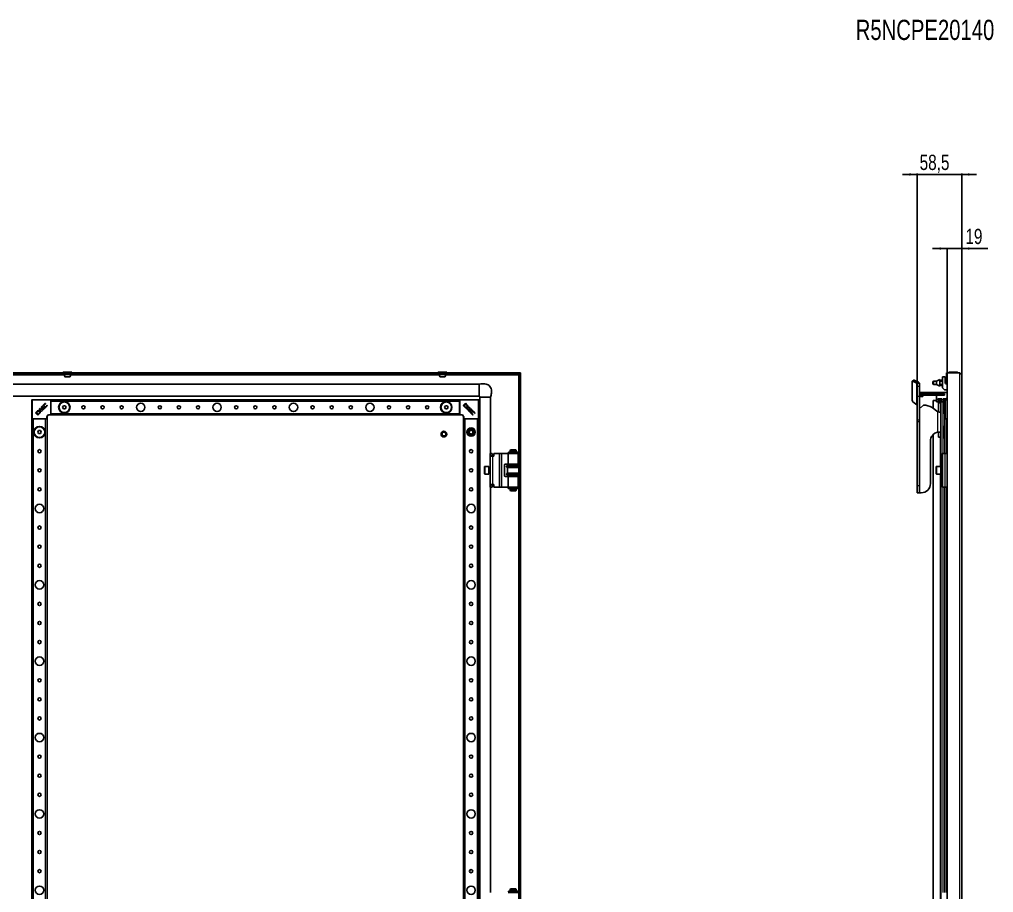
# Model space of a CAD drawing. Header units: millimetres. Extents: x -1414 to 3358, y -1920 to 1219.
# Drawn here: x -331 to 944, y 76 to 1219 of the extents above; entities that cross this region are included whole.
import ezdxf

# ---------------------------------------------------------------- set-up
doc = ezdxf.new("R2010")
doc.units = ezdxf.units.MM
doc.layers.add('FORMAT', color=7, linetype='Continuous')
doc.styles.add('SLDTEXTSTYLE0', font='TXT', dxfattribs={"width": 0.75})
doc.dimstyles.new('SLDDIMSTYLE1', dxfattribs={"dimtxt": 20, "dimasz": 10, "dimexe": 0, "dimexo": 0.0625, "dimgap": 5, "dimtad": 2, "dimdec": 1, "dimrnd": 1e-09, "dimzin": 12, "dimdsep": 46, "dimtxsty": 'SLDTEXTSTYLE0', "dimsah": 1, "dimcen": 0.09, "dimadec": 0, "dimazin": 3, "dimtfac": 1, "dimtmove": 0, "dimatfit": 0, "dimfxl": 0, "dimfrac": 2, "dimtolj": 1, "dimtzin": 12, "dimarcsym": 0})

# ---------------------------------------------------------------- blocks, each defined once
blk = doc.blocks.new('_D_4')
at = {"layer": 'FORMAT'}
for p, q in [((843.9, 1016.3), (824.7, 1016.3)), ((843.9, 694.3), (843.9, 1017.3)), ((843.9, 1016.3), (902.4, 1016.3)), ((902.4, 753.7), (902.4, 1017.3)), ((902.4, 1016.3), (921.6, 1016.3))]:
    blk.add_line(p, q, dxfattribs=at)
for points in [[(843.9, 1016.3), (833.9, 1017.8), (833.9, 1014.7)], [(902.4, 1016.3), (912.4, 1014.7), (912.4, 1017.8)]]:
    blk.add_solid(points, dxfattribs=at)
at = {"layer": 'FORMAT', "insert": (847.3, 1042.1), "char_height": 20, "attachment_point": 1, "style": 'SLDTEXTSTYLE0'}
blk.add_mtext('58,5', dxfattribs=at)
blk = doc.blocks.new('_D_5')
at = {"layer": 'FORMAT'}
for p, q in [((883.4, 919.3), (864.2, 919.3)), ((883.4, 756.3), (883.4, 920.3)), ((883.4, 919.3), (902.4, 919.3)), ((902.4, 753.7), (902.4, 920.3)), ((902.4, 919.3), (936.7, 919.3))]:
    blk.add_line(p, q, dxfattribs=at)
for points in [[(883.4, 919.3), (873.4, 920.8), (873.4, 917.7)], [(902.4, 919.3), (912.4, 917.7), (912.4, 920.8)]]:
    blk.add_solid(points, dxfattribs=at)
at = {"layer": 'FORMAT', "insert": (907.2, 945.1), "char_height": 20, "attachment_point": 1, "style": 'SLDTEXTSTYLE0'}
blk.add_mtext('19', dxfattribs=at)

msp = doc.modelspace()

# ---------------------------------------------------------------- linework, layer by layer
at = {"color": 7, "linetype": 'Continuous', "lineweight": 25}
for p, q in [((322.26, 756.28), (-368.14, 756.28)), ((322.26, 754.28), (-368.14, 754.28)), ((-274.19, 757.03), (-274.19, 756.28)), ((-273.94, 757.28), (-262.94, 757.28)), ((-262.69, 756.28), (-262.69, 757.03)), ((216.81, 757.03), (216.81, 756.28)), ((217.06, 757.28), (225.57, 757.28)), ((225.57, 757.28), (228.06, 757.28)), ((228.31, 756.28), (228.31, 757.03)), ((322.16, 754.28), (321.96, 753.68)), ((322.26, 754.28), (322.26, 756.28)), ((324.56, 756.28), (322.56, 756.28)), ((322.56, -1198.72), (322.56, 756.28)), ((324.56, -1198.72), (324.56, 756.28)), ((882.4, 754.28), (882.4, 756.28)), ((883.4, 756.28), (882.4, 756.28)), ((883.4, 754.28), (882.4, 754.28)), ((882.4, 754.28), (882.4, 743.64)), ((883.4, -1198.72), (883.4, 756.28)), ((899.8, 756.28), (883.4, 756.28)), ((885.65, 757.03), (885.65, 756.28)), ((885.9, 757.28), (886.8, 757.28)), ((886.8, 757.28), (896.9, 757.28)), ((897.15, 756.28), (897.15, 757.03)), ((902.4, 753.68), (902.4, -1196.12)), ((-362.44, 741.78), (270.56, 741.78)), ((837.53, 720.72), (837.53, 745.2)), ((839.92, 746.8), (837.79, 745.74)), ((838.24, 745.71), (843.74, 742.96)), ((840.36, 746.77), (845.86, 744.03)), ((843.92, 742.75), (843.92, 738.74)), ((846.92, 742.75), (846.92, 738.74)), ((864.8, 741.82), (864.8, 744.83)), ((865.3, 745.33), (869.3, 745.33)), ((865.3, 741.32), (869.3, 741.32)), ((869.3, 745.33), (873.8, 747.82)), ((869.3, 741.32), (869.3, 745.33)), ((869.3, 741.32), (873.8, 738.82)), ((873.8, 745.26), (873.8, 747.82)), ((873.8, 746.82), (877.3, 746.82)), ((873.8, 745.32), (877.3, 745.32)), ((873.8, 741.38), (873.8, 745.26)), ((873.8, 738.82), (873.8, 741.38)), ((873.8, 741.32), (877.3, 741.32)), ((873.8, 739.82), (877.3, 739.82)), ((877.3, 736.78), (877.3, 751.28)), ((877.3, 751.28), (880.8, 751.28)), ((880.8, 751.28), (880.8, 743.56)), ((881.89, 742.11), (883.4, 741.68)), ((882.4, 743.64), (883.4, 742.31)), ((843.92, 738.74), (843.92, 725.23)), ((846.92, 738.74), (846.92, 725.23)), ((848.3, 728.78), (848.3, 730.48)), ((848.3, 730.48), (883.4, 730.48)), ((848.3, 727.28), (848.3, 728.78)), ((848.3, 728.78), (850.3, 728.78)), ((848.3, 725.48), (848.3, 727.28)), ((850.3, 727.28), (848.3, 727.28)), ((850.3, 728.78), (850.3, 727.28)), ((877.8, 728.78), (850.3, 728.78)), ((877.8, 727.28), (850.3, 727.28)), ((851.3, 727.28), (851.3, 725.48)), ((869.3, 718.48), (869.3, 727.28)), ((879.8, 734.28), (877.3, 736.78)), ((877.8, 727.28), (877.8, 728.78)), ((877.8, 728.78), (879.8, 728.78)), ((879.8, 727.28), (877.8, 727.28)), ((883.4, 734.28), (879.8, 734.28)), ((879.8, 728.78), (879.8, 727.28)), ((270.56, 725.78), (-359.69, 725.78)), ((-314.94, 696.58), (-314.94, 720.98)), ((-314.64, 721.28), (-290.24, 721.28)), ((-297, 715.74), (-297.34, 716.43)), ((-297.14, 715.6), (-297, 715.74)), ((-295.19, 714.17), (-295.3, 714.06)), ((-294.94, 713.66), (-295.19, 714.17)), ((-289.94, 721.28), (245.06, 721.28)), ((-289.94, 720.98), (-289.94, 721.28)), ((-289.94, 720.98), (-289.94, 720.34)), ((-289.94, 719.28), (-289.94, 720.34)), ((-289.94, 703.28), (-289.94, 719.28)), ((245.06, 720.98), (245.06, 721.28)), ((245.06, 720.34), (245.06, 720.98)), ((245.06, 719.28), (245.06, 720.34)), ((245.06, 703.28), (245.06, 719.28)), ((245.36, 721.28), (269.76, 721.28)), ((252.67, 716.64), (249.71, 713.68)), ((253.37, 715.11), (251.19, 712.93)), ((254.66, 714.64), (252.67, 716.64)), ((254.11, 714.39), (253.37, 715.11)), ((270.06, 720.98), (270.06, 696.58)), ((271.56, -1167.22), (271.56, 724.78)), ((285.56, 650.78), (285.56, 724.78)), ((843.74, 714.44), (838.62, 718.49)), ((843.92, 725.23), (843.92, 694.34)), ((846.92, 725.23), (846.92, 694.34)), ((851.3, 725.48), (848.3, 725.48)), ((852.45, 714.28), (848.51, 710.64)), ((864.9, 720.28), (864.9, 709.97)), ((869.3, 720.28), (864.9, 720.28)), ((878.3, 718.48), (869.3, 718.48)), ((871.3, 720.48), (871.3, 722.48)), ((871.3, 722.48), (876.3, 722.48)), ((876.3, 720.48), (871.3, 720.48)), ((874.9, 717.13), (871.9, 717.13)), ((871.9, 717.13), (871.9, 716.6)), ((871.9, 716.6), (871.9, 705.31)), ((874.9, 718.48), (874.9, -1133.48)), ((876.3, 722.48), (876.3, 720.48)), ((881.15, 722.48), (878.3, 722.48)), ((878.3, 722.48), (878.3, 718.48)), ((878.9, 718.78), (878.4, 718.28)), ((878.4, 704.28), (878.4, 718.28)), ((880.4, 718.78), (878.9, 718.78)), ((878.9, 718.78), (878.9, 703.78)), ((880.2, 716.64), (880.4, 716.64)), ((880.2, 714.64), (880.2, 716.64)), ((880.2, 714.64), (880.4, 714.64)), ((880.2, 712.68), (880.2, 714.64)), ((880.4, 696.58), (880.4, 720.98)), ((880.7, 721.28), (883.4, 721.28)), ((883.4, 723.13), (881.15, 722.48)), ((-308.3, 705.88), (-310.29, 703.89)), ((-310.29, 703.89), (-307.33, 700.93)), ((-308.05, 705.33), (-308.77, 704.59)), ((-308.77, 704.59), (-306.59, 702.41)), ((-307.33, 700.93), (-305.44, 702.82)), ((-306.59, 702.41), (-305.93, 703.09)), ((-305.44, 702.82), (-305.42, 702.84)), ((-304.24, 709.94), (-305.29, 708.89)), ((-305.29, 708.89), (-302.33, 705.93)), ((-302.85, 708.55), (-304.24, 709.94)), ((-302.36, 711.82), (-302.85, 708.55)), ((-302.51, 708.23), (-299.85, 708.41)), ((-301.27, 706.99), (-302.51, 708.23)), ((-301.57, 712.61), (-302.36, 711.82)), ((-302.33, 705.93), (-301.27, 706.99)), ((-302.04, 709.52), (-301.57, 712.61)), ((-298.57, 709.7), (-302.04, 709.52)), ((-299.85, 708.41), (-298.57, 709.7)), ((-289.94, 702.23), (-289.94, 703.28)), ((-289.94, 702.23), (-289.94, 701.58)), ((-289.94, 701.28), (-289.94, 701.58)), ((-273.59, 713.28), (-274.75, 711.28)), ((-274.75, 711.28), (-273.59, 709.28)), ((-271.28, 713.28), (-273.59, 713.28)), ((-273.59, 709.28), (-271.28, 709.28)), ((-270.13, 711.28), (-271.28, 713.28)), ((-271.28, 709.28), (-270.13, 711.28)), ((226.41, 713.28), (225.25, 711.28)), ((225.25, 711.28), (226.41, 709.28)), ((228.72, 713.28), (226.41, 713.28)), ((226.41, 709.28), (228.72, 709.28)), ((229.87, 711.28), (228.72, 713.28)), ((228.72, 709.28), (229.87, 711.28)), ((245.06, 702.23), (245.06, 703.28)), ((245.06, 701.58), (245.06, 702.23)), ((245.06, 701.28), (245.06, 701.58)), ((249.71, 713.68), (251.6, 711.79)), ((251.19, 712.93), (251.87, 712.27)), ((251.6, 711.79), (251.62, 711.77)), ((257.67, 711.63), (254.71, 708.67)), ((254.71, 708.67), (255.77, 707.61)), ((255.77, 707.61), (257.01, 708.86)), ((257.01, 708.86), (257.19, 706.2)), ((257.19, 706.2), (258.47, 704.91)), ((257.33, 709.2), (258.72, 710.59)), ((260.59, 708.71), (257.33, 709.2)), ((258.72, 710.59), (257.67, 711.63)), ((258.29, 708.38), (261.39, 707.91)), ((258.47, 704.91), (258.29, 708.38)), ((261.39, 707.91), (260.59, 708.71)), ((262.43, 701.29), (262.94, 701.53)), ((262.94, 701.53), (262.84, 701.64)), ((264.38, 703.48), (264.52, 703.35)), ((264.52, 703.35), (265.2, 703.68)), ((848.51, 710.64), (847.22, 712.04)), ((871.3, 705.48), (863.55, 710.92)), ((874.6, 704.28), (874.9, 704.28)), ((878.4, 704.28), (878.9, 703.78)), ((878.9, 703.78), (880.2, 703.78)), ((880.18, 710.22), (880.2, 710.22)), ((880.4, 707), (880.18, 707)), ((880.2, 712.68), (880.4, 712.68)), ((880.2, 711.63), (880.4, 711.63)), ((880.2, 710.59), (880.2, 711.63)), ((880.2, 710.59), (880.4, 710.59)), ((880.2, 709.2), (880.2, 710.59)), ((880.2, 709.2), (880.4, 709.2)), ((880.2, 708.71), (880.2, 709.2)), ((880.2, 708.71), (880.4, 708.71)), ((880.2, 707.91), (880.2, 708.71)), ((880.2, 707.91), (880.4, 707.91)), ((880.2, 707.13), (880.2, 707.91)), ((880.2, 703.68), (880.4, 703.68)), ((880.2, 703.35), (880.2, 703.68)), ((880.2, 703.35), (880.4, 703.35)), ((880.2, 702.67), (880.2, 703.35)), ((880.2, 702.67), (880.4, 702.67)), ((880.2, 701.64), (880.4, 701.64)), ((880.2, 701.53), (880.2, 701.64)), ((880.2, 701.53), (880.4, 701.53)), ((880.2, 701.29), (880.2, 701.53)), ((-314.94, -1138.72), (-314.94, 696.28)), ((-314.64, 696.28), (-314.94, 696.28)), ((-313.99, 696.28), (-314.64, 696.28)), ((-312.94, 696.28), (-313.99, 696.28)), ((-296.94, 696.28), (-312.94, 696.28)), ((-295.89, 696.28), (-296.94, 696.28)), ((-295.24, 696.28), (-295.89, 696.28)), ((-294.94, 696.28), (-295.24, 696.28)), ((-294.94, 699.28), (-294.94, 696.58)), ((-294.94, -1138.72), (-294.94, 696.28)), ((-290.24, 701.28), (-292.94, 701.28)), ((-289.94, 701.28), (245.06, 701.28)), ((248.06, 701.28), (245.36, 701.28)), ((250.06, 696.58), (250.06, 699.28)), ((250.06, 696.28), (250.06, -1138.72)), ((250.06, 696.28), (250.36, 696.28)), ((251.01, 696.28), (250.36, 696.28)), ((251.01, 696.28), (252.06, 696.28)), ((252.06, 696.28), (268.06, 696.28)), ((268.06, 696.28), (269.11, 696.28)), ((269.76, 696.28), (269.11, 696.28)), ((269.76, 696.28), (270.06, 696.28)), ((270.06, 696.28), (270.06, -1138.72)), ((843.92, 694.34), (843.92, 692.34)), ((843.92, 692.34), (843.92, 608.28)), ((846.92, 694.34), (846.92, 692.34)), ((846.92, 692.34), (846.92, 608.28)), ((880.2, 700.93), (880.2, 701.29)), ((880.2, 701.29), (880.4, 701.29)), ((880.2, 700.93), (880.4, 700.93)), ((880.4, 696.28), (880.4, 650.78)), ((880.4, 696.28), (880.7, 696.28)), ((881.35, 696.28), (880.7, 696.28)), ((881.35, 696.28), (882.4, 696.28)), ((882.4, 696.28), (883.4, 696.28)), ((-306.09, 680.78), (-307.25, 678.78)), ((-307.25, 678.78), (-306.09, 676.78)), ((-303.78, 680.78), (-306.09, 680.78)), ((-306.09, 676.78), (-303.78, 676.78)), ((-302.63, 678.78), (-303.78, 680.78)), ((-303.78, 676.78), (-302.63, 678.78)), ((874.9, 678.53), (871.9, 678.53)), ((871.9, 678.53), (871.9, 672.38)), ((878.9, 686.28), (878.4, 685.78)), ((878.4, 671.78), (878.4, 685.78)), ((880.4, 686.28), (878.9, 686.28)), ((878.9, 686.28), (878.9, 671.28)), ((861.51, 611.28), (861.51, 666.78)), ((864.9, 675.4), (864.9, -1117.83)), ((871.9, 672.38), (871.9, 672.24)), ((871.9, 672.24), (874.9, 672.24)), ((878.4, 671.78), (878.9, 671.28)), ((878.9, 671.28), (880.4, 671.28)), ((285.01, 650.28), (285.01, 650.78)), ((285.01, 650.78), (287.51, 650.78)), ((287.51, 650.78), (287.51, 650.28)), ((297.01, 650.78), (290.01, 650.78)), ((290.01, 647.48), (290.01, 650.78)), ((297.01, 650.78), (300.01, 650.78)), ((300.01, 650.78), (300.01, 606.78)), ((300.51, 650.78), (300.01, 650.78)), ((308.61, 650.78), (300.51, 650.78)), ((308.61, 650.78), (308.61, 636.78)), ((308.61, 650.78), (321.51, 650.78)), ((309.12, 652.48), (309.12, 651.58)), ((309.14, 652.48), (309.12, 652.48)), ((309.14, 651.58), (309.12, 651.58)), ((309.14, 652.48), (309.14, 651.58)), ((309.22, 652.48), (309.14, 652.48)), ((309.22, 651.58), (309.14, 651.58)), ((322.21, 652.48), (309.22, 652.48)), ((322.21, 651.58), (309.22, 651.58)), ((311.64, 655.53), (311.06, 654.53)), ((311.06, 654.53), (311.06, 652.53)), ((319.06, 654.53), (311.06, 654.53)), ((311.06, 652.53), (319.06, 652.53)), ((311.06, 651.53), (311.06, 650.78)), ((311.06, 651.53), (319.06, 651.53)), ((311.56, 652.53), (311.56, 652.48)), ((311.56, 651.58), (311.56, 651.53)), ((311.64, 655.53), (318.48, 655.53)), ((319.06, 654.53), (318.48, 655.53)), ((318.56, 652.48), (318.56, 652.53)), ((318.56, 651.53), (318.56, 651.58)), ((319.06, 652.53), (319.06, 654.53)), ((319.06, 650.78), (319.06, 651.53)), ((321.51, 636.78), (321.51, 650.78)), ((322.21, 651.58), (322.21, 652.48)), ((877.35, 650.78), (877.35, 606.78)), ((877.35, 650.78), (880.35, 650.78)), ((880.35, 650.78), (883.4, 650.78)), ((285.01, 648.28), (285.01, 650.28)), ((285.01, 647.78), (285.01, 648.28)), ((287.51, 647.78), (285.01, 647.78)), ((285.01, 647.78), (285.01, 647.48)), ((285.01, 647.48), (288.01, 647.48)), ((285.01, 647.48), (285.01, 610.08)), ((287.51, 648.28), (287.51, 650.28)), ((287.51, 648.28), (287.51, 647.78)), ((287.51, 647.48), (287.51, 647.78)), ((290.01, 647.48), (288.01, 647.48)), ((876.85, 648.28), (876.85, 650.28)), ((277.51, 628.78), (277.51, 633.18)), ((277.51, 624.38), (277.51, 628.78)), ((283.51, 633.78), (278.11, 633.78)), ((283.51, 628.78), (283.51, 633.78)), ((283.51, 623.78), (283.51, 628.78)), ((285.01, 631.78), (283.76, 631.78)), ((283.76, 625.78), (285.01, 625.78)), ((304.01, 621.28), (304.01, 636.28)), ((304.51, 636.78), (308.61, 636.78)), ((307.56, 635.18), (306.86, 634.5)), ((306.86, 633.07), (307.56, 632.38)), ((307.56, 625.18), (306.86, 624.5)), ((307.56, 635.78), (307.56, 635.18)), ((307.56, 635.78), (322.56, 635.78)), ((322.56, 635.18), (307.56, 635.18)), ((307.56, 632.38), (307.56, 625.18)), ((322.56, 632.38), (307.56, 632.38)), ((322.56, 625.18), (307.56, 625.18)), ((321.51, 636.78), (308.61, 636.78)), ((311.06, 636.78), (311.06, 635.78)), ((319.06, 635.78), (319.06, 636.78)), ((868.9, 627.74), (868.9, 633.18)), ((868.9, 624.38), (868.9, 627.74)), ((874.9, 633.78), (869.5, 633.78)), ((278.11, 623.78), (283.51, 623.78)), ((308.61, 620.78), (304.51, 620.78)), ((306.86, 623.07), (307.56, 622.38)), ((307.56, 622.38), (307.56, 621.78)), ((322.56, 622.38), (307.56, 622.38)), ((307.56, 621.78), (322.56, 621.78)), ((308.61, 620.78), (308.61, 606.78)), ((308.61, 620.78), (321.51, 620.78)), ((311.06, 621.78), (311.06, 620.78)), ((319.06, 620.78), (319.06, 621.78)), ((321.51, 606.78), (321.51, 620.78)), ((869.5, 623.78), (874.9, 623.78)), ((288.01, 610.08), (285.01, 610.08)), ((285.01, 610.08), (285.01, 609.78)), ((285.01, 609.78), (287.51, 609.78)), ((285.01, 609.28), (285.01, 609.78)), ((285.01, 607.28), (285.01, 609.28)), ((285.01, 606.78), (285.01, 607.28)), ((287.51, 606.78), (285.01, 606.78)), ((285.56, 75.78), (285.56, 606.78)), ((287.51, 609.78), (287.51, 610.08)), ((287.51, 609.78), (287.51, 609.28)), ((287.51, 607.28), (287.51, 609.28)), ((287.51, 607.28), (287.51, 606.78)), ((290.01, 610.08), (288.01, 610.08)), ((290.01, 606.78), (290.01, 610.08)), ((290.01, 606.78), (297.01, 606.78)), ((300.01, 606.78), (297.01, 606.78)), ((300.01, 606.78), (300.51, 606.78)), ((300.51, 606.78), (308.61, 606.78)), ((321.51, 606.78), (308.61, 606.78)), ((308.69, 605.98), (308.69, 605.08)), ((308.74, 605.98), (308.69, 605.98)), ((308.74, 605.08), (308.69, 605.08)), ((322.21, 605.98), (308.74, 605.98)), ((322.21, 605.08), (308.74, 605.08)), ((311.06, 606.78), (311.06, 606.03)), ((311.06, 606.03), (319.06, 606.03)), ((311.06, 605.03), (311.06, 603.03)), ((311.06, 605.03), (319.06, 605.03)), ((311.06, 603.03), (311.64, 602.03)), ((311.06, 603.03), (315.59, 603.03)), ((311.56, 606.03), (311.56, 605.98)), ((311.56, 605.08), (311.56, 605.03)), ((315.52, 602.03), (311.64, 602.03)), ((318.48, 602.03), (315.52, 602.03)), ((315.59, 603.03), (319.06, 603.03)), ((318.48, 602.03), (319.06, 603.03)), ((318.56, 605.98), (318.56, 606.03)), ((318.56, 605.03), (318.56, 605.08)), ((319.06, 606.03), (319.06, 606.78)), ((319.06, 603.03), (319.06, 605.03)), ((322.21, 605.08), (322.21, 605.98)), ((843.92, 608.28), (843.92, 599.31)), ((846.92, 608.28), (846.92, 599.31)), ((876.85, 607.28), (876.85, 609.28)), ((880.35, 606.78), (877.35, 606.78)), ((883.4, 606.78), (880.35, 606.78)), ((880.4, 606.78), (880.4, 75.78)), ((846.92, 599.31), (843.92, 599.31)), ((844.88, 599.28), (847, 599.28)), ((847.22, 599.28), (847, 599.28)), ((847.22, 599.28), (849.51, 599.28)), ((309.12, 77.48), (309.12, 76.58)), ((309.14, 77.48), (309.12, 77.48)), ((309.14, 76.58), (309.12, 76.58)), ((309.14, 77.48), (309.14, 76.58)), ((309.22, 77.48), (309.14, 77.48)), ((309.22, 76.58), (309.14, 76.58)), ((322.21, 77.48), (309.22, 77.48)), ((322.21, 76.58), (309.22, 76.58)), ((311.64, 80.53), (311.06, 79.53)), ((311.06, 79.53), (311.06, 77.53)), ((319.06, 79.53), (311.06, 79.53)), ((311.06, 77.53), (319.06, 77.53)), ((311.06, 76.53), (311.06, 75.78)), ((311.06, 76.53), (319.06, 76.53)), ((311.56, 77.53), (311.56, 77.48)), ((311.56, 76.58), (311.56, 76.53)), ((311.64, 80.53), (318.48, 80.53)), ((319.06, 79.53), (318.48, 80.53)), ((318.56, 77.48), (318.56, 77.53)), ((318.56, 76.53), (318.56, 76.58)), ((319.06, 77.53), (319.06, 79.53)), ((319.06, 75.78), (319.06, 76.53)), ((322.21, 76.58), (322.21, 77.48)), ((308.61, 75.78), (321.51, 75.78))]:
    msp.add_line(p, q, dxfattribs=at)
at = {"color": 8, "linetype": 'Continuous', "lineweight": 18}
for p, q in [((-367.84, 753.68), (-272.41, 753.68)), ((-262.69, 757.03), (-274.19, 757.03)), ((-264.47, 753.68), (218.59, 753.68)), ((225.71, 757.03), (216.81, 757.03)), ((228.31, 757.03), (225.71, 757.03)), ((226.53, 753.68), (321.96, 753.68)), ((321.96, 753.68), (321.96, 652.48)), ((886.59, 757.03), (885.65, 757.03)), ((897.15, 757.03), (886.59, 757.03)), ((899.8, -1198.72), (899.8, 756.28)), ((840.36, 746.77), (838.24, 745.71)), ((843.74, 742.96), (845.86, 744.03)), ((843.74, 714.44), (843.74, 742.96)), ((843.92, 742.75), (846.92, 742.75)), ((865.3, 745.33), (865.3, 741.32)), ((846.92, 738.74), (843.92, 738.74)), ((-314.64, 720.98), (-314.94, 720.98)), ((-314.64, 720.98), (-314.64, 721.28)), ((-314.64, 720.98), (-314.64, 696.58)), ((-290.24, 720.98), (-314.64, 720.98)), ((-290.24, 721.28), (-290.24, 720.98)), ((-290.24, 701.58), (-290.24, 720.98)), ((-289.94, 720.98), (-290.24, 720.98)), ((-289.94, 719.28), (245.06, 719.28)), ((245.36, 720.98), (245.06, 720.98)), ((245.36, 720.98), (245.36, 721.28)), ((245.36, 720.98), (245.36, 701.58)), ((269.76, 720.98), (245.36, 720.98)), ((269.76, 720.98), (269.76, 721.28)), ((269.76, 696.58), (269.76, 720.98)), ((269.76, 720.98), (270.06, 720.98)), ((846.92, 725.23), (843.92, 725.23)), ((874.9, 716.6), (871.9, 716.6)), ((874.3, 718.48), (874.3, 717.13)), ((877.5, 718.48), (877.5, 650.78)), ((880.4, 720.98), (880.7, 720.98)), ((880.7, 721.28), (880.7, 720.98)), ((880.7, 720.98), (880.7, 696.58)), ((883.4, 720.98), (880.7, 720.98)), ((-292.94, 701.58), (-290.24, 701.58)), ((-292.94, 701.28), (-292.94, 701.58)), ((-289.94, 701.58), (-290.24, 701.58)), ((-290.24, 701.58), (-290.24, 701.28)), ((-289.94, 703.28), (245.06, 703.28)), ((245.36, 701.58), (245.06, 701.58)), ((245.36, 701.58), (248.06, 701.58)), ((245.36, 701.28), (245.36, 701.58)), ((248.06, 701.28), (248.06, 701.58)), ((847.22, 599.28), (847.22, 712.04)), ((871.3, 678.64), (871.3, 705.48)), ((880.2, 705.41), (880.4, 705.41)), ((-314.64, 696.58), (-314.94, 696.58)), ((-314.64, 696.58), (-295.24, 696.58)), ((-314.64, 696.58), (-314.64, 696.28)), ((-312.94, -1138.72), (-312.94, 696.28)), ((-296.94, -1138.72), (-296.94, 696.28)), ((-295.24, 696.58), (-295.24, 699.28)), ((-294.94, 699.28), (-295.24, 699.28)), ((-295.24, 696.58), (-295.24, 696.28)), ((-294.94, 696.58), (-295.24, 696.58)), ((250.06, 699.28), (250.36, 699.28)), ((250.36, 696.58), (250.06, 696.58)), ((250.36, 699.28), (250.36, 696.58)), ((250.36, 696.58), (269.76, 696.58)), ((250.36, 696.28), (250.36, 696.58)), ((252.06, 696.28), (252.06, -1138.72)), ((268.06, 696.28), (268.06, -1138.72)), ((269.76, 696.28), (269.76, 696.58)), ((270.06, 696.58), (269.76, 696.58)), ((846.92, 694.34), (843.92, 694.34)), ((846.92, 692.34), (843.92, 692.34)), ((880.7, 696.58), (880.4, 696.58)), ((880.7, 696.58), (883.4, 696.58)), ((880.7, 696.58), (880.7, 696.28)), ((882.4, 696.28), (882.4, 650.78)), ((874.9, 672.38), (871.9, 672.38)), ((874.3, 672.24), (874.3, 633.78)), ((297.01, 650.78), (297.01, 606.78)), ((300.51, 606.78), (300.51, 650.78)), ((309.22, 651.58), (309.22, 652.48)), ((321.96, 651.58), (321.96, 635.78)), ((880.35, 650.78), (880.35, 606.78)), ((287.51, 650.28), (285.01, 650.28)), ((285.01, 648.28), (287.51, 648.28)), ((288.01, 647.48), (288.01, 610.08)), ((278.11, 633.78), (278.11, 628.78)), ((278.11, 628.78), (278.11, 623.78)), ((283.76, 631.78), (283.76, 625.78)), ((322.56, 634.5), (306.86, 634.5)), ((322.56, 633.07), (306.86, 633.07)), ((869.5, 633.78), (869.5, 627.6)), ((869.5, 627.6), (869.5, 623.78)), ((322.56, 624.5), (306.86, 624.5)), ((322.56, 623.07), (306.86, 623.07)), ((321.96, 621.78), (321.96, 605.98)), ((874.3, 623.78), (874.3, 58.78)), ((287.51, 609.28), (285.01, 609.28)), ((285.01, 607.28), (287.51, 607.28)), ((308.74, 605.08), (308.74, 605.98)), ((321.96, 605.08), (321.96, 77.48)), ((846.92, 608.28), (843.92, 608.28)), ((877.5, 606.78), (877.5, 75.78)), ((882.4, 606.78), (882.4, 75.78)), ((309.22, 76.58), (309.22, 77.48)), ((321.96, 76.58), (321.96, 60.78))]:
    msp.add_line(p, q, dxfattribs=at)
at = {"color": 7, "linetype": 'Continuous', "lineweight": 25, "flags": 128}
msp.add_lwpolyline([(837.53, 745.2), (837.55, 745.36), (837.59, 745.51), (837.65, 745.62), (837.74, 745.71), (837.85, 745.76), (837.97, 745.78), (838.1, 745.77), (838.24, 745.71)], dxfattribs=at)
at = {"color": 7, "linetype": 'Continuous', "lineweight": 25}
for centre, radius in [((-272.44, 711.28), 7.5), ((-272.44, 711.28), 7), ((-172.44, 711.28), 5.5), ((-72.44, 711.28), 5.5), ((27.56, 711.28), 5.5), ((127.56, 711.28), 5.5), ((227.56, 711.28), 7.5), ((227.56, 711.28), 7), ((-247.44, 711.28), 2.1), ((-222.44, 711.28), 2.1), ((-197.44, 711.28), 2.1), ((-147.44, 711.28), 2.1), ((-122.44, 711.28), 2.1), ((-97.44, 711.28), 2.1), ((-47.44, 711.28), 2.1), ((-22.44, 711.28), 2.1), ((2.56, 711.28), 2.1), ((52.56, 711.28), 2.1), ((77.56, 711.28), 2.1), ((102.56, 711.28), 2.1), ((152.56, 711.28), 2.1), ((177.56, 711.28), 2.1), ((202.56, 711.28), 2.1), ((-304.94, 678.78), 7.5), ((-304.94, 678.78), 7), ((224.56, 676.28), 3.75), ((224.56, 676.28), 3), ((224.56, 676.28), 2.5), ((260.06, 678.78), 5.5), ((260.06, 678.78), 5), ((260.06, 678.78), 3.75), ((260.06, 678.78), 3), ((260.06, 678.78), 2.5), ((-304.94, 653.78), 2.1), ((260.06, 653.78), 2.1), ((-304.94, 628.78), 2.1), ((260.06, 628.78), 2.1), ((-304.94, 603.78), 2.1), ((260.06, 603.78), 2.1), ((-304.94, 578.78), 5.5), ((260.06, 578.78), 5.5), ((-304.94, 553.78), 2.1), ((260.06, 553.78), 2.1), ((-304.94, 528.78), 2.1), ((260.06, 528.78), 2.1), ((-304.94, 503.78), 2.1), ((260.06, 503.78), 2.1), ((-304.94, 478.78), 5.5), ((260.06, 478.78), 5.5), ((-304.94, 453.78), 2.1), ((260.06, 453.78), 2.1), ((-304.94, 428.78), 2.1), ((260.06, 428.78), 2.1), ((-304.94, 403.78), 2.1), ((260.06, 403.78), 2.1), ((-304.94, 378.78), 5.5), ((260.06, 378.78), 5.5), ((-304.94, 353.78), 2.1), ((260.06, 353.78), 2.1), ((-304.94, 328.78), 2.1), ((260.06, 328.78), 2.1), ((-304.94, 303.78), 2.1), ((260.06, 303.78), 2.1), ((-304.94, 278.78), 5.5), ((260.06, 278.78), 5.5), ((-304.94, 253.78), 2.1), ((260.06, 253.78), 2.1), ((-304.94, 228.78), 2.1), ((260.06, 228.78), 2.1), ((-304.94, 203.78), 2.1), ((260.06, 203.78), 2.1), ((-304.94, 178.78), 5.5), ((260.06, 178.78), 5.5), ((-304.94, 153.78), 2.1), ((260.06, 153.78), 2.1), ((-304.94, 128.78), 2.1), ((260.06, 128.78), 2.1), ((-304.94, 103.78), 2.1), ((260.06, 103.78), 2.1), ((-304.94, 78.78), 5.5), ((260.06, 78.78), 5.5)]:
    msp.add_circle(centre, radius, dxfattribs=at)
at = {"color": 8, "linetype": 'Continuous', "lineweight": 18}
msp.add_circle((260.06, 678.78), 5.3, dxfattribs=at)
at = {"color": 7, "linetype": 'Continuous', "lineweight": 25}
for centre, radius, start, end in [((-273.94, 757.03), 0.25, 90, 180), ((-262.94, 757.03), 0.25, 0, 90), ((217.06, 757.03), 0.25, 90, 180), ((228.06, 757.03), 0.25, 0, 90), ((885.9, 757.03), 0.25, 90, 180), ((896.9, 757.03), 0.25, 0, 90), ((-271.55, 751.78), 0.5, 195.31604, 270.02276), ((-265.33, 751.78), 0.5, 269.99815, 345.40011), ((219.45, 751.78), 0.5, 195.24646, 270.04596), ((225.67, 751.78), 0.5, 269.96367, 344.83397), ((840.11, 746.35), 0.489, 59.11421, 113.61803), ((843.65, 742.71), 0.266, 8.41625, 70.8623), ((845.34, 742.52), 1.59, 8.41625, 70.8623), ((865.3, 744.83), 0.5, 90, 180), ((865.3, 741.82), 0.5, 180, 270), ((882.3, 743.56), 1.5, 180, 254), ((-314.64, 720.98), 0.3, 90, 180), ((-297.43, 713.29), 1.97, 128.45405, 215.887), ((-290.24, 720.98), 0.3, 0, 90), ((245.36, 720.98), 0.3, 90, 180), ((249.64, 710.21), 6.12, 36.98881, 43.07444), ((251.45, 710.98), 4.87, 20.34448, 48.77765), ((269.76, 720.98), 0.3, 0, 90), ((840.54, 720.81), 3.01, 181.68734, 230.32891), ((852.45, 694.28), 20, 56.30993, 90), ((880.7, 720.98), 0.3, 90, 180), ((-304.64, 702.67), 4.87, 110.34448, 138.77765), ((-303.87, 700.86), 6.12, 126.98881, 133.07444), ((-297.87, 713.69), 1.94, 233.30966, 322.34638), ((-290.24, 701.58), 0.3, 270, 360), ((245.36, 701.58), 0.3, 180, 270), ((262.47, 704.21), 1.94, 143.30966, 232.34638), ((262.06, 703.77), 1.97, 38.45405, 125.887), ((-314.64, 696.58), 0.3, 180, 270), ((-295.24, 696.58), 0.3, 270, 0), ((-292.94, 699.28), 2, 90, 180), ((248.06, 699.28), 2, 0, 90), ((250.36, 696.58), 0.3, 180, 270), ((269.76, 696.58), 0.3, 270, 0), ((880.7, 696.58), 0.3, 180, 270), ((873.08, 667.2), 11.58, 98.85875, 182.06888), ((877.35, 650.28), 0.5, 90, 180), ((877.35, 648.28), 0.5, 180, 270), ((278.11, 633.18), 0.6, 90, 180), ((283.76, 632.03), 0.25, 180, 270), ((283.76, 625.53), 0.25, 90, 180), ((304.51, 636.28), 0.5, 90, 180), ((307.56, 633.78), 1, 134.427, 225.573), ((869.5, 633.18), 0.6, 90, 180), ((278.11, 624.38), 0.6, 180, 270), ((304.51, 621.28), 0.5, 180, 270), ((307.56, 623.78), 1, 134.427, 225.573), ((869.5, 624.38), 0.6, 180, 270), ((849.51, 611.28), 12, 270, 0), ((877.35, 609.28), 0.5, 90, 180), ((877.35, 607.28), 0.5, 180, 270)]:
    msp.add_arc(centre, radius, start, end, dxfattribs=at)
at = {"color": 8, "linetype": 'Continuous', "lineweight": 18}
for centre, start, end in [((-292.94, 699.28), 90, 180), ((248.06, 699.28), 0, 90)]:
    msp.add_arc(centre, 2.3, start, end, dxfattribs=at)
at = {"color": 7, "linetype": 'Continuous', "lineweight": 25}
for points, knots in [([(-272.46, 754.28), (-272.46, 754.15), (-272.44, 753.24), (-272.22, 752.37), (-272.03, 751.63)], [0, 0, 0, 0, 0.1418504, 1, 1, 1, 1]), ([(-264.85, 751.63), (-264.66, 752.37), (-264.44, 753.24), (-264.42, 754.15), (-264.42, 754.28)], [0, 0, 0, 0, 0.8581496, 1, 1, 1, 1]), ([(218.54, 754.28), (218.54, 754.15), (218.56, 753.24), (218.78, 752.37), (218.97, 751.63)], [0, 0, 0, 0, 0.1418495, 1, 1, 1, 1]), ([(226.15, 751.63), (226.34, 752.37), (226.56, 753.24), (226.58, 754.15), (226.58, 754.28)], [0, 0, 0, 0, 0.8581504, 1, 1, 1, 1]), ([(322.56, 756.28), (322.53, 755.85), (322.5, 755.29), (322.3, 754.73), (322.26, 754.6)], [0, 0, 0, 0, 0.7734591, 1, 1, 1, 1]), ([(-270.14, 751.28), (-270.33, 751.28), (-270.8, 751.28), (-271.35, 751.28), (-271.48, 751.28), (-271.54, 751.28)], [0, 0, 0, 0, 0.2565532, 0.6279811, 1, 1, 1, 1]), ([(-265.33, 751.28), (-265.37, 751.28), (-265.45, 751.28), (-266.01, 751.28), (-266.82, 751.28), (-267.81, 751.28), (-268.87, 751.28), (-269.66, 751.28), (-270.05, 751.28), (-270.14, 751.28)], [0, 0, 0, 0, 0.1585142, 0.3172777, 0.4758628, 0.6342467, 0.7924771, 0.950708, 1, 1, 1, 1]), ([(225.63, 751.28), (225.64, 751.28), (225.69, 751.28), (225.41, 751.28), (224.89, 751.28), (224.17, 751.28), (223.32, 751.28), (222.25, 751.28), (221.23, 751.28), (220.35, 751.28), (219.74, 751.28), (219.44, 751.28), (219.48, 751.28), (219.49, 751.28)], [0, 0, 0, 0, 0.0338399, 0.141254, 0.2486978, 0.3157737, 0.4233143, 0.530846, 0.6382096, 0.7457063, 0.853372, 0.9609167, 1, 1, 1, 1]), ([(285.56, 724.78), (285.97, 726.46), (286.7, 729.5), (286.79, 733.81), (285.82, 737.37), (283.77, 739.82), (281.13, 741.24), (278.11, 741.98), (274.51, 742.19), (271.95, 741.92), (270.56, 741.78)], [0, 0, 0, 0, 0.17606737, 0.31822481, 0.43559643, 0.54348194, 0.63388926, 0.73715166, 0.85818277, 1, 1, 1, 1]), ([(270.56, 741.78), (270.56, 741.75), (270.56, 741.69), (270.56, 741.05), (270.56, 739.58), (270.56, 737.39), (270.56, 735.39), (270.56, 733.78), (270.56, 732.18), (270.56, 730.17), (270.56, 727.99), (270.56, 726.48), (270.56, 726.08), (270.56, 725.95)], [0, 0, 0, 0, 0.0691652, 0.1363002, 0.2672913, 0.3982825, 0.4654174, 0.5345826, 0.6037478, 0.6708828, 0.8018739, 0.9328651, 1, 1, 1, 1]), ([(-299.07, 715.19), (-299.4, 714.82), (-300.01, 714.12), (-300.57, 712.95), (-300.7, 712.01), (-300.55, 711.37), (-300.36, 711.14), (-300.27, 711.02)], [0, 0, 0, 0, 0.3156741, 0.5895198, 0.8131992, 0.9090264, 1, 1, 1, 1]), ([(-297.34, 716.43), (-297.67, 716.24), (-298.3, 715.9), (-298.83, 715.42), (-299.07, 715.19)], [0, 0, 0, 0, 0.5367999, 1, 1, 1, 1]), ([(-298.65, 714.83), (-298.39, 715.05), (-297.95, 715.42), (-297.38, 715.55), (-297.14, 715.6)], [0, 0, 0, 0, 0.57960822, 1, 1, 1, 1]), ([(270.56, 725.95), (270.66, 725.93), (270.8, 725.91), (270.96, 725.84), (271.04, 725.79), (271.1, 725.72), (271.14, 725.65), (271.17, 725.58), (271.23, 725.4), (271.4, 725.32), (271.55, 725.09), (271.58, 724.89), (271.6, 724.78)], [0, 0, 0, 0, 0.146823, 0.2020406, 0.2476428, 0.2869104, 0.3235688, 0.360785, 0.4008303, 0.6285129, 0.7943203, 1, 1, 1, 1]), ([(270.56, 725.78), (270.78, 725.63), (271.19, 725.37), (271.45, 724.96), (271.56, 724.78)], [0, 0, 0, 0, 0.556114, 1, 1, 1, 1]), ([(272.54, 724.78), (272.24, 724.78), (271.79, 724.78), (271.7, 724.78), (271.68, 724.78)], [0, 0, 0, 0, 0.6491387, 1, 1, 1, 1]), ([(875.05, 720.48), (875.06, 720.5), (875.12, 720.6), (875.56, 720.77), (876, 720.92), (876.29, 721), (876.3, 721)], [0, 0, 0, 0, 0.10454101, 0.54640575, 0.98824999, 1, 1, 1, 1]), ([(-305.56, 705.67), (-305.66, 705.76), (-305.83, 705.92), (-306.11, 706.1), (-306.38, 706.2), (-306.71, 706.2), (-307.11, 706.04), (-307.39, 705.86), (-307.55, 705.75)], [0, 0, 0, 0, 0.1768081, 0.3192306, 0.4393795, 0.5523951, 0.7492045, 1, 1, 1, 1]), ([(-304.29, 704.17), (-304.18, 704.37), (-303.97, 704.76), (-303.86, 705.39), (-303.9, 705.99), (-304.1, 706.52), (-304.46, 706.96), (-304.97, 707.25), (-305.63, 707.36), (-306.08, 707.28), (-306.33, 707.24)], [0, 0, 0, 0, 0.1380907, 0.2654555, 0.3840134, 0.4961027, 0.6057595, 0.7197905, 0.8476619, 1, 1, 1, 1]), ([(-305.93, 703.09), (-305.74, 703.29), (-305.39, 703.66), (-305.06, 704.19), (-305, 704.64), (-305.07, 704.99), (-305.26, 705.34), (-305.45, 705.55), (-305.56, 705.67)], [0, 0, 0, 0, 0.2746757, 0.5030419, 0.607381, 0.7165791, 0.8434117, 1, 1, 1, 1]), ([(-305.42, 702.84), (-305.35, 702.92), (-305.19, 703.07), (-305.04, 703.24), (-304.97, 703.32)], [0, 0, 0, 0, 0.486421, 1, 1, 1, 1]), ([(-304.97, 703.32), (-304.83, 703.47), (-304.59, 703.74), (-304.38, 704.04), (-304.29, 704.17)], [0, 0, 0, 0, 0.5518299, 1, 1, 1, 1]), ([(-300.27, 711.02), (-300.11, 710.89), (-299.78, 710.6), (-299.08, 710.44), (-298.2, 710.57), (-297.13, 711.13), (-296.44, 711.77), (-296.04, 712.14)], [0, 0, 0, 0, 0.1305321, 0.2660311, 0.4239974, 0.666819, 1, 1, 1, 1]), ([(-295.3, 714.06), (-295.44, 713.74), (-295.71, 713.17), (-296.13, 712.71), (-296.33, 712.5)], [0, 0, 0, 0, 0.5476433, 1, 1, 1, 1]), ([(-296.04, 712.14), (-295.8, 712.41), (-295.37, 712.87), (-295.07, 713.42), (-294.94, 713.66)], [0, 0, 0, 0, 0.5776526, 1, 1, 1, 1]), ([(251.62, 711.77), (251.69, 711.69), (251.85, 711.54), (252.02, 711.39), (252.1, 711.31)], [0, 0, 0, 0, 0.486421, 1, 1, 1, 1]), ([(251.87, 712.27), (252.07, 712.08), (252.43, 711.73), (252.97, 711.41), (253.42, 711.35), (253.76, 711.41), (254.12, 711.6), (254.33, 711.8), (254.44, 711.91)], [0, 0, 0, 0, 0.2746757, 0.5030419, 0.607381, 0.7165791, 0.8434117, 1, 1, 1, 1]), ([(252.1, 711.31), (252.25, 711.18), (252.52, 710.93), (252.81, 710.72), (252.95, 710.63)], [0, 0, 0, 0, 0.5518299, 1, 1, 1, 1]), ([(252.95, 710.63), (253.15, 710.52), (253.54, 710.32), (254.17, 710.2), (254.76, 710.24), (255.3, 710.44), (255.73, 710.8), (256.03, 711.31), (256.14, 711.97), (256.06, 712.43), (256.01, 712.68)], [0, 0, 0, 0, 0.1380907, 0.2654555, 0.3840134, 0.4961027, 0.6057595, 0.7197905, 0.8476619, 1, 1, 1, 1]), ([(254.44, 711.91), (254.54, 712), (254.7, 712.18), (254.88, 712.45), (254.97, 712.73), (254.97, 713.05), (254.82, 713.46), (254.63, 713.74), (254.53, 713.89)], [0, 0, 0, 0, 0.1768081, 0.3192306, 0.4393795, 0.5523951, 0.7492045, 1, 1, 1, 1]), ([(259.8, 706.62), (259.66, 706.45), (259.38, 706.12), (259.22, 705.42), (259.35, 704.55), (259.91, 703.47), (260.55, 702.79), (260.92, 702.39)], [0, 0, 0, 0, 0.1305321, 0.2660311, 0.4239974, 0.666819, 1, 1, 1, 1]), ([(263.97, 705.41), (263.59, 705.74), (262.9, 706.36), (261.73, 706.91), (260.79, 707.05), (260.15, 706.89), (259.91, 706.71), (259.8, 706.62)], [0, 0, 0, 0, 0.3156741, 0.5895198, 0.8131992, 0.9090264, 1, 1, 1, 1]), ([(260.92, 702.39), (261.19, 702.14), (261.65, 701.72), (262.2, 701.41), (262.43, 701.29)], [0, 0, 0, 0, 0.5776526, 1, 1, 1, 1]), ([(262.84, 701.64), (262.52, 701.79), (261.95, 702.05), (261.49, 702.48), (261.28, 702.67)], [0, 0, 0, 0, 0.5476433, 1, 1, 1, 1]), ([(263.61, 705), (263.82, 704.74), (264.2, 704.29), (264.33, 703.72), (264.38, 703.48)], [0, 0, 0, 0, 0.57960822, 1, 1, 1, 1]), ([(265.2, 703.68), (265.02, 704.02), (264.68, 704.65), (264.19, 705.17), (263.97, 705.41)], [0, 0, 0, 0, 0.5367999, 1, 1, 1, 1]), ([(880.2, 711.81), (880.2, 711.85), (880.2, 712.13), (880.2, 712.43), (880.2, 712.68)], [0, 0, 0, 0, 0.1394984, 1, 1, 1, 1]), ([(880.2, 705.41), (880.2, 705.74), (880.2, 706.34), (880.2, 706.91), (880.2, 706.94), (880.2, 706.96)], [0, 0, 0, 0, 0.4156784, 0.7762775, 1, 1, 1, 1]), ([(880.2, 703.68), (880.2, 704.02), (880.2, 704.65), (880.2, 705.17), (880.2, 705.41)], [0, 0, 0, 0, 0.5367999, 1, 1, 1, 1]), ([(880.2, 701.64), (880.2, 701.79), (880.2, 702.05), (880.2, 702.48), (880.2, 702.67)], [0, 0, 0, 0, 0.5476433, 1, 1, 1, 1])]:
    msp.add_open_spline(points, degree=3, knots=knots, dxfattribs=at)
for points in [[(321.96, 753.68), (321.99, 753.76), (322.04, 753.92), (322.11, 754.12), (322.19, 754.26), (322.24, 754.27), (322.26, 754.28)], [(899.8, 756.28), (900.14, 756.07), (900.82, 755.63), (901.68, 754.98), (902.28, 754.33), (902.36, 753.9), (902.4, 753.68)], [(274.99, 724.78), (274.51, 724.78), (273.53, 724.78), (272.87, 724.78), (272.54, 724.78)], [(278.56, 724.78), (277.93, 724.78), (276.68, 724.78), (275.55, 724.78), (274.99, 724.78)], [(282.13, 724.78), (281.57, 724.78), (280.44, 724.78), (279.19, 724.78), (278.56, 724.78)], [(284.58, 724.78), (284.25, 724.78), (283.59, 724.78), (282.62, 724.78), (282.13, 724.78)], [(285.56, 724.78), (285.52, 724.78), (285.43, 724.78), (284.87, 724.78), (284.58, 724.78)], [(843.74, 714.44), (843.77, 714.42), (843.82, 714.37), (843.87, 714.29), (843.91, 714.21), (843.91, 714.16), (843.92, 714.13)], [(846.92, 713.57), (846.94, 713.32), (846.97, 712.81), (847.14, 712.3), (847.22, 712.04)], [(871.3, 705.48), (871.65, 705.38), (872.35, 705.18), (873.3, 704.88), (874.11, 704.58), (874.44, 704.38), (874.6, 704.28)], [(874.6, 678.78), (874.44, 678.77), (874.11, 678.75), (873.3, 678.71), (872.35, 678.68), (871.65, 678.65), (871.3, 678.64)], [(874.9, 678.53), (874.89, 678.57), (874.86, 678.66), (874.69, 678.74), (874.6, 678.78)], [(844.88, 599.28), (844.74, 599.28), (844.45, 599.29), (844.15, 599.3), (843.95, 599.3), (843.93, 599.31), (843.92, 599.31)], [(847, 599.28), (846.99, 599.28), (846.96, 599.29), (846.94, 599.3), (846.92, 599.3), (846.92, 599.31), (846.92, 599.31)]]:
    msp.add_open_spline(points, degree=3, dxfattribs=at)
at = {"color": 8, "linetype": 'Continuous', "lineweight": 18}
for points, knots in [([(-272, 751.66), (-272.01, 751.66), (-272.07, 751.66), (-271.76, 751.66), (-271.18, 751.66), (-270.63, 751.66), (-270.41, 751.66)], [0, 0, 0, 0, 0.0832709, 0.4242844, 0.7647248, 1, 1, 1, 1]), ([(-270.41, 751.66), (-270.3, 751.66), (-269.85, 751.66), (-269.33, 751.66), (-268.53, 751.66), (-267.71, 751.66), (-266.57, 751.66), (-265.62, 751.66), (-265.03, 751.66), (-264.78, 751.66), (-264.85, 751.66), (-264.86, 751.66)], [0, 0, 0, 0, 0.048751, 0.2049421, 0.2053925, 0.3620339, 0.5188266, 0.6757989, 0.8329225, 0.9897783, 1, 1, 1, 1]), ([(219.01, 751.66), (219, 751.66), (218.95, 751.66), (219.3, 751.66), (220, 751.66), (221.02, 751.66), (222.21, 751.66), (223.44, 751.66), (224.42, 751.66), (225.25, 751.66), (225.85, 751.66), (226.18, 751.66), (226.12, 751.66), (226.11, 751.66)], [0, 0, 0, 0, 0.0388907, 0.1463802, 0.2539733, 0.3613829, 0.4686814, 0.5761648, 0.6836647, 0.7507067, 0.858068, 0.965424, 1, 1, 1, 1])]:
    msp.add_open_spline(points, degree=3, knots=knots, dxfattribs=at)

# ---------------------------------------------------------------- texts
at = {"layer": 'FORMAT', "insert": (763.64, 1218.85), "char_height": 26.4583, "attachment_point": 1, "style": 'SLDTEXTSTYLE0'}
msp.add_mtext('R5NCPE20140', dxfattribs=at)

# ---------------------------------------------------------------- dimensions: what is measured, and where the dimension line sits
at = {"layer": 'FORMAT'}
for base, p1, picture, middle in [((902.4, 1016.29), (843.92, 694.34), '_D_4', (873.16, 1016.29)), ((902.4, 919.28), (883.4, 756.28), '_D_5', (921.95, 919.28))]:
    dim = msp.add_linear_dim(base=base, p1=p1, p2=(902.4, 753.68), dimstyle='SLDDIMSTYLE1', dxfattribs=at)
    dim.commit()
    dim.dimension.update_dxf_attribs({"geometry": picture, "text_midpoint": middle, "dimtype": 160})

doc.saveas('drawing.dxf')
